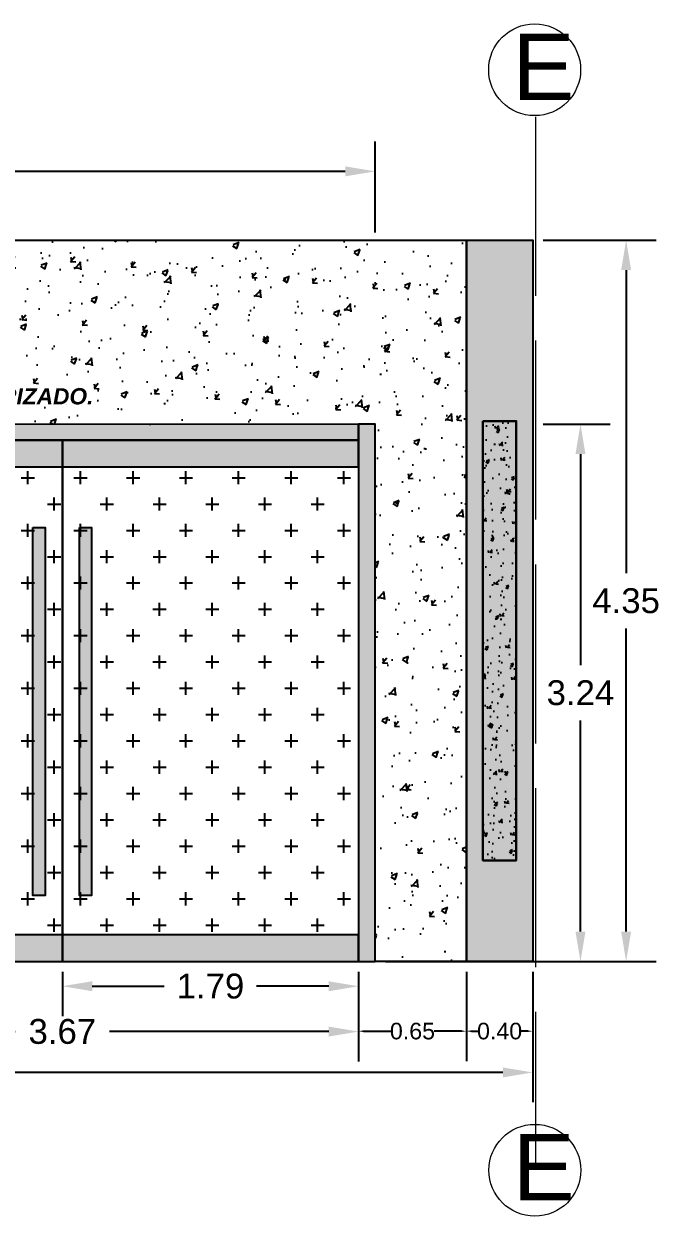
# Model space of a CAD drawing. Header units: millimetres. Extents: x 10930 to 21977, y 3767 to 7635.
# Drawn here: x 10990.34 to 10994.17, y 3798.24 to 3805.44 of the extents above; entities that cross this region are included whole.
import ezdxf

# ---------------------------------------------------------------- set-up
doc = ezdxf.new("R2010")
doc.units = ezdxf.units.MM
doc.linetypes.add('ACAD_ISO02W100', pattern=[15, 12, -3])
doc.layers.add('COTAS', color=161, linetype='ACAD_ISO02W100', lineweight=20)
for name, color, linetype in [('LETRERO', 250, 'Continuous'), ('MEDIDAS.', 75, 'Continuous'), ('MUROS - ARQ.', 251, 'Continuous'), ('MUROS ACABADO.', 201, 'Continuous')]:
    doc.layers.add(name, color=color, linetype=linetype)
doc.styles.get("Standard").update_dxf_attribs({"font": 'arial.ttf'})
doc.dimstyles.get("Standard").update_dxf_attribs({"dimtxt": 0.15, "dimasz": 0.18, "dimexe": 0.18, "dimexo": 0.0625, "dimgap": 0.09, "dimtad": 0, "dimtih": 1, "dimtoh": 1, "dimzin": 0, "dimdsep": 46, "dimtxsty": 'Standard', "dimblk2": 'ARCHTICK', "dimcen": 0.09, "dimadec": 0, "dimazin": 0, "dimtfac": 1, "dimtofl": 0, "dimtmove": 0, "dimatfit": 3, "dimfxl": 1, "dimtolj": 1, "dimtzin": 0, "dimarcsym": 0})
pattern_1 = [(0, (34.98416, 0), (0.15875, 0.15875), [0.079375, -0.238125]), (90, (35.02385, -0.03969), (-0.15875, 0.15875), [0.079375, -0.238125])]

# ---------------------------------------------------------------- blocks, each defined once
blk = doc.blocks.new('*D160')
at = {"layer": 'Defpoints', "color": 0, "transparency": 16777216}
for p in [(10985.521, 3799.7799), (10993.4042, 3799.7799), (10985.521, 3799.1101)]:
    blk.add_point(p, dxfattribs=at)
at = {"layer": 'MEDIDAS.', "color": 0, "lineweight": -2, "transparency": 16777216}
for p, q in [((10985.521, 3799.7174), (10985.521, 3798.9301)), ((10993.4042, 3799.7174), (10993.4042, 3798.9301)), ((10985.701, 3799.1101), (10989.1784, 3799.1101)), ((10993.2242, 3799.1101), (10989.7468, 3799.1101))]:
    blk.add_line(p, q, dxfattribs=at)
at = {"layer": 'MEDIDAS.', "color": 0, "transparency": 16777216}
for points in [[(10985.701, 3799.1401), (10985.701, 3799.0801), (10985.521, 3799.1101)], [(10993.2242, 3799.1401), (10993.2242, 3799.0801), (10993.4042, 3799.1101)]]:
    blk.add_solid(points, dxfattribs=at)
at = {"layer": 'MEDIDAS.', "color": 0, "transparency": 16777216, "insert": (10989.4626, 3799.1101), "char_height": 0.15, "attachment_point": 5}
blk.add_mtext('\\A1;7.97', dxfattribs=at)
blk = doc.blocks.new('_ArchTick')
at = {"color": 0, "linetype": 'ByBlock', "const_width": 0.15}
blk.add_lwpolyline([(-0.5, -0.5), (0.5, 0.5)], dxfattribs=at)
blk = doc.blocks.new('*D162')
at = {"layer": 'Defpoints', "color": 0, "transparency": 16777216}
for p in [(10993.0042, 3799.7799), (10993.4042, 3799.7799), (10993.0042, 3799.3591)]:
    blk.add_point(p, dxfattribs=at)
at = {"layer": 'MEDIDAS.', "color": 0, "lineweight": -2, "transparency": 16777216}
for p, q in [((10993.0042, 3799.7174), (10993.0042, 3799.1791)), ((10993.4042, 3799.7174), (10993.4042, 3799.1791)), ((10993.0342, 3799.3591), (10993.0745, 3799.3591)), ((10993.3742, 3799.3591), (10993.3339, 3799.3591))]:
    blk.add_line(p, q, dxfattribs=at)
at = {"layer": 'MEDIDAS.', "color": 0, "transparency": 16777216}
for points in [[(10993.0342, 3799.3641), (10993.0342, 3799.3541), (10993.0042, 3799.3591)], [(10993.3742, 3799.3641), (10993.3742, 3799.3541), (10993.4042, 3799.3591)]]:
    blk.add_solid(points, dxfattribs=at)
at = {"layer": 'MEDIDAS.', "color": 0, "transparency": 16777216, "insert": (10993.2042, 3799.3591), "char_height": 0.1, "attachment_point": 5}
blk.add_mtext('\\A1;0.40', dxfattribs=at)
blk = doc.blocks.new('*D163')
at = {"layer": 'Defpoints', "color": 0, "transparency": 16777216}
for p in [(10992.3542, 3799.7799), (10993.0042, 3799.7799), (10993.0042, 3799.3591)]:
    blk.add_point(p, dxfattribs=at)
at = {"layer": 'MEDIDAS.', "color": 0, "lineweight": -2, "transparency": 16777216}
for p, q in [((10992.3542, 3799.7174), (10992.3542, 3799.1791)), ((10993.0042, 3799.7174), (10993.0042, 3799.1791)), ((10992.3842, 3799.3591), (10992.5489, 3799.3591)), ((10992.9742, 3799.3591), (10992.8094, 3799.3591))]:
    blk.add_line(p, q, dxfattribs=at)
at = {"layer": 'MEDIDAS.', "color": 0, "transparency": 16777216}
for points in [[(10992.3842, 3799.3641), (10992.3842, 3799.3541), (10992.3542, 3799.3591)], [(10992.9742, 3799.3641), (10992.9742, 3799.3541), (10993.0042, 3799.3591)]]:
    blk.add_solid(points, dxfattribs=at)
at = {"layer": 'MEDIDAS.', "color": 0, "transparency": 16777216, "insert": (10992.6792, 3799.3591), "char_height": 0.1, "attachment_point": 5}
blk.add_mtext('\\A1;0.65', dxfattribs=at)
blk = doc.blocks.new('*D164')
at = {"layer": 'Defpoints', "color": 0, "transparency": 16777216}
for p in [(10988.7842, 3799.7799), (10992.3542, 3799.7799), (10992.3542, 3799.3566)]:
    blk.add_point(p, dxfattribs=at)
at = {"layer": 'MEDIDAS.', "color": 0, "lineweight": -2, "transparency": 16777216}
for p, q in [((10988.7842, 3799.7174), (10988.7842, 3799.1766)), ((10992.3542, 3799.7174), (10992.3542, 3799.1766)), ((10988.9642, 3799.3566), (10990.2844, 3799.3566)), ((10992.1742, 3799.3566), (10990.8539, 3799.3566))]:
    blk.add_line(p, q, dxfattribs=at)
at = {"layer": 'MEDIDAS.', "color": 0, "transparency": 16777216}
for points in [[(10988.9642, 3799.3866), (10988.9642, 3799.3266), (10988.7842, 3799.3566)], [(10992.1742, 3799.3866), (10992.1742, 3799.3266), (10992.3542, 3799.3566)]]:
    blk.add_solid(points, dxfattribs=at)
at = {"layer": 'MEDIDAS.', "color": 0, "transparency": 16777216, "insert": (10990.5692, 3799.3566), "char_height": 0.15, "attachment_point": 5}
blk.add_mtext('\\A1;3.67', dxfattribs=at)
blk = doc.blocks.new('*D167')
at = {"layer": 'Defpoints', "color": 0, "transparency": 16777216}
for p in [(10990.5692, 3799.7799), (10992.3542, 3799.7799), (10992.3542, 3799.6302)]:
    blk.add_point(p, dxfattribs=at)
at = {"layer": 'MEDIDAS.', "color": 0, "lineweight": -2, "transparency": 16777216}
for p, q in [((10990.5692, 3799.7174), (10990.5692, 3799.4502)), ((10992.3542, 3799.7174), (10992.3542, 3799.4502)), ((10990.7492, 3799.6302), (10991.1838, 3799.6302)), ((10992.1742, 3799.6302), (10991.7396, 3799.6302))]:
    blk.add_line(p, q, dxfattribs=at)
at = {"layer": 'MEDIDAS.', "color": 0, "transparency": 16777216}
for points in [[(10990.7492, 3799.6602), (10990.7492, 3799.6002), (10990.5692, 3799.6302)], [(10992.1742, 3799.6602), (10992.1742, 3799.6002), (10992.3542, 3799.6302)]]:
    blk.add_solid(points, dxfattribs=at)
at = {"layer": 'MEDIDAS.', "color": 0, "transparency": 16777216, "insert": (10991.4617, 3799.6302), "char_height": 0.15, "attachment_point": 5}
blk.add_mtext('\\A1;1.79', dxfattribs=at)
blk = doc.blocks.new('*D168')
at = {"layer": 'Defpoints', "color": 0, "transparency": 16777216}
for p in [(10993.4042, 3804.1299), (10993.4042, 3799.7799), (10993.9669, 3799.7799)]:
    blk.add_point(p, dxfattribs=at)
at = {"layer": 'MEDIDAS.', "color": 0, "lineweight": -2, "transparency": 16777216}
for p, q in [((10993.4667, 3804.1299), (10994.1469, 3804.1299)), ((10993.9669, 3803.9499), (10993.9669, 3802.1216)), ((10993.9669, 3799.9599), (10993.9669, 3801.7883)), ((10993.4667, 3799.7799), (10994.1469, 3799.7799))]:
    blk.add_line(p, q, dxfattribs=at)
at = {"layer": 'MEDIDAS.', "color": 0, "transparency": 16777216}
for points in [[(10993.9369, 3803.9499), (10993.9969, 3803.9499), (10993.9669, 3804.1299)], [(10993.9369, 3799.9599), (10993.9969, 3799.9599), (10993.9669, 3799.7799)]]:
    blk.add_solid(points, dxfattribs=at)
at = {"layer": 'MEDIDAS.', "color": 0, "transparency": 16777216, "insert": (10993.9669, 3801.9549), "char_height": 0.15, "attachment_point": 5}
blk.add_mtext('\\A1;4.35', dxfattribs=at)
blk = doc.blocks.new('*D169')
at = {"layer": 'Defpoints', "color": 0, "transparency": 16777216}
for p in [(10993.4042, 3803.0202), (10992.4542, 3799.7799), (10993.6916, 3799.7799)]:
    blk.add_point(p, dxfattribs=at)
at = {"layer": 'MEDIDAS.', "color": 0, "lineweight": -2, "transparency": 16777216}
for p, q in [((10993.4667, 3803.0202), (10993.8716, 3803.0202)), ((10993.6916, 3802.8402), (10993.6916, 3801.5666)), ((10993.6916, 3799.9599), (10993.6916, 3801.2333)), ((10992.5167, 3799.7799), (10993.8716, 3799.7799))]:
    blk.add_line(p, q, dxfattribs=at)
at = {"layer": 'MEDIDAS.', "color": 0, "transparency": 16777216}
for points in [[(10993.6616, 3802.8402), (10993.7216, 3802.8402), (10993.6916, 3803.0202)], [(10993.6616, 3799.9599), (10993.7216, 3799.9599), (10993.6916, 3799.7799)]]:
    blk.add_solid(points, dxfattribs=at)
at = {"layer": 'MEDIDAS.', "color": 0, "transparency": 16777216, "insert": (10993.6916, 3801.3999), "char_height": 0.15, "attachment_point": 5}
blk.add_mtext('\\A1;3.24', dxfattribs=at)
blk = doc.blocks.new('*D170')
at = {"layer": 'Defpoints', "color": 0, "transparency": 16777216}
for p in [(10992.4542, 3804.5457), (10986.4742, 3804.1299), (10992.4542, 3804.1136)]:
    blk.add_point(p, dxfattribs=at)
at = {"layer": 'MEDIDAS.', "color": 0, "lineweight": -2, "transparency": 16777216}
for p, q in [((10986.4742, 3804.1924), (10986.4742, 3804.7257)), ((10992.4542, 3804.1761), (10992.4542, 3804.7257)), ((10986.6542, 3804.5457), (10989.1792, 3804.5457)), ((10992.2742, 3804.5457), (10989.7491, 3804.5457))]:
    blk.add_line(p, q, dxfattribs=at)
at = {"layer": 'MEDIDAS.', "color": 0, "transparency": 16777216}
for points in [[(10986.6542, 3804.5757), (10986.6542, 3804.5157), (10986.4742, 3804.5457)], [(10992.2742, 3804.5757), (10992.2742, 3804.5157), (10992.4542, 3804.5457)]]:
    blk.add_solid(points, dxfattribs=at)
at = {"layer": 'MEDIDAS.', "color": 0, "transparency": 16777216, "insert": (10989.4642, 3804.5457), "char_height": 0.15, "attachment_point": 5}
blk.add_mtext('\\A1;5.98', dxfattribs=at)

msp = doc.modelspace()

# ---------------------------------------------------------------- hatches: boundary and pattern name
at = {"layer": 'MUROS ACABADO.'}
h = msp.add_hatch(dxfattribs=at)
h.set_pattern_fill('AR-CONC', color=251, scale=0.002)
h.set_pattern_definition([(50, (34.98416, 0), (0.364369338, -0.031878171), [0.0381, -0.4191]), (355, (34.98416, 0), (-0.070486843, 0.38211369), [0.03048, -0.335281168]), (100.4514447, (35.01453, -0.00266), (0.293882494, 0.350235504), [0.032380018, -0.356180489]), (46.1842, (34.98416, 0.1016), (0.542158082, -0.084084656), [0.05715, -0.62865]), (96.6355576, (35.02934, 0.0946), (0.474808268, 0.49485225), [0.048570046, -0.534271216]), (351.184151, (34.98416, 0.1016), (0.474808268, 0.49485225), [0.045719934, -0.502919464]), (21, (35.03496, 0.0762), (0.3032287825, -0.204530396), [0.0381, -0.4191]), (326, (35.03496, 0.0762), (0.123604057, 0.368375932), [0.03048, -0.33528]), (71.451445, (35.06023, 0.05916), (0.426832839, 0.163845538), [0.032380018, -0.356179875]), (37.5, (34.98416, 0), (0.0061772065, 0.1691100777), [0, -0.331216, 0, -0.34036, 0, -0.33655]), (7.5, (34.98416, 0), (0.133639325, 0.2003611496), [0, -0.194056, 0, -0.323596, 0, -0.12827]), (327.5, (34.87088, 0), (0.2711811903, -0.011457488), [0, -0.127, 0, -0.39624, 0, -0.52578]), (317.5, (34.82008, 0), (0.296258363, 0.050852982), [0, -0.1651, 0, -0.263144, 0, -0.37338])])
h.paths.add_polyline_path([(10986.471, 3799.7799), (10985.921, 3799.7799), (10985.921, 3804.1299), (10993.0042, 3804.1299), (10993.0042, 3799.7799), (10992.4542, 3799.7799), (10992.4542, 3803.0199), (10986.4742, 3803.0182)])
h = msp.add_hatch(dxfattribs=at)
h.set_pattern_fill('AR-CONC', color=251, scale=0.001)
h.set_pattern_definition([(50, (41.71416, 0), (0.182184669, -0.0159390855), [0.01905, -0.20955]), (355, (41.71416, 0), (-0.0352434214, 0.1910568452), [0.01524, -0.1676405842]), (100.4514447, (41.72934, -0.00133), (0.146941247, 0.175117752), [0.0161900088, -0.1780902446]), (46.1842, (41.71416, 0.0508), (0.271079041, -0.042042328), [0.028575, -0.314325]), (96.6355576, (41.73675, 0.0473), (0.237404134, 0.2474261246), [0.024285023, -0.267135608]), (351.1841512, (41.71416, 0.0508), (0.237404134, 0.2474261246), [0.022859967, -0.251459732]), (21, (41.73956, 0.0381), (0.1516143913, -0.1022651982), [0.01905, -0.20955]), (326, (41.73956, 0.0381), (0.0618020283, 0.184187966), [0.01524, -0.16764]), (71.451445, (41.7522, 0.02958), (0.2134164193, 0.081922769), [0.0161900088, -0.1780899376]), (37.5, (41.71416, 0), (0.00308860325, 0.08455503887), [0, -0.165608, 0, -0.17018, 0, -0.168275]), (7.5, (41.71416, 0), (0.0668196625, 0.1001805748), [0, -0.097028, 0, -0.161798, 0, -0.064135]), (327.5, (41.65752, 0), (0.13559059517, -0.005728744), [0, -0.0635, 0, -0.19812, 0, -0.26289]), (317.5, (41.63212, 0), (0.1481291814, 0.025426491), [0, -0.08255, 0, -0.131572, 0, -0.18669])])
h.paths.add_polyline_path([(10993.0042, 3799.7799), (10993.0042, 3804.1299), (10993.4042, 3804.1299), (10993.4042, 3799.7799)])
h = msp.add_hatch(color=236, dxfattribs=at)
h.dxf.hatch_style = 1
h.paths.add_polyline_path([(10992.3542, 3803.0199), (10986.4742, 3803.0182), (10986.4742, 3802.92), (10992.3542, 3802.9237)])
h = msp.add_hatch(color=236, dxfattribs=at)
h.dxf.hatch_style = 1
h.paths.add_polyline_path([(10992.3542, 3803.0199), (10992.3542, 3799.7799), (10992.4542, 3799.7799), (10992.4542, 3803.0199)])
h = msp.add_hatch(dxfattribs=at)
h.set_pattern_fill('AR-CONC', color=251, scale=0.001)
h.set_pattern_definition([(50, (41.71416, -0.24045), (0.182184669, -0.0159390855), [0.01905, -0.20955]), (355, (41.71416, -0.24045), (-0.0352434214, 0.1910568452), [0.01524, -0.1676405842]), (100.4514447, (41.72934, -0.24178), (0.146941247, 0.175117752), [0.0161900088, -0.1780902446]), (46.1842, (41.71416, -0.18965), (0.271079041, -0.042042328), [0.028575, -0.314325]), (96.6355576, (41.73675, -0.19315), (0.237404134, 0.2474261246), [0.024285023, -0.267135608]), (351.1841512, (41.71416, -0.18965), (0.237404134, 0.2474261246), [0.022859967, -0.251459732]), (21, (41.73956, -0.20235), (0.1516143913, -0.1022651982), [0.01905, -0.20955]), (326, (41.73956, -0.20235), (0.0618020283, 0.184187966), [0.01524, -0.16764]), (71.451445, (41.7522, -0.21087), (0.2134164193, 0.081922769), [0.0161900088, -0.1780899376]), (37.5, (41.71416, -0.24045), (0.00308860325, 0.08455503887), [0, -0.165608, 0, -0.17018, 0, -0.168275]), (7.5, (41.71416, -0.24045), (0.0668196625, 0.1001805748), [0, -0.097028, 0, -0.161798, 0, -0.064135]), (327.5, (41.65752, -0.24045), (0.13559059517, -0.005728744), [0, -0.0635, 0, -0.19812, 0, -0.26289]), (317.5, (41.63212, -0.24045), (0.1481291814, 0.025426491), [0, -0.08255, 0, -0.131572, 0, -0.18669])])
h.paths.add_polyline_path([(10993.1042, 3803.0395), (10993.3042, 3803.0395), (10993.3042, 3800.3895), (10993.2042, 3800.3895), (10993.1042, 3800.3895)])
h = msp.add_hatch(color=236, dxfattribs=at)
h.dxf.hatch_style = 1
h.paths.add_polyline_path([(10988.7842, 3802.9237), (10988.7842, 3802.7637), (10990.5692, 3802.7637), (10990.5692, 3802.9237)])
h = msp.add_hatch(color=236, dxfattribs=at)
h.dxf.hatch_style = 1
h.paths.add_polyline_path([(10990.5692, 3802.9237), (10990.5692, 3802.7637), (10992.3542, 3802.7637), (10992.3542, 3802.9237)])
h = msp.add_hatch(dxfattribs=at)
h.set_pattern_fill('CROSS', color=140, scale=0.025)
h.set_pattern_definition(pattern_1)
h.paths.add_polyline_path([(10988.7842, 3802.7637), (10990.5692, 3802.7637), (10990.5692, 3799.9399), (10988.7842, 3799.9399)])
h = msp.add_hatch(dxfattribs=at)
h.set_pattern_fill('CROSS', color=140, scale=0.025)
h.set_pattern_definition(pattern_1)
h.paths.add_polyline_path([(10990.5692, 3802.7637), (10992.3542, 3802.7637), (10992.3542, 3799.9399), (10990.5692, 3799.9399)])
h = msp.add_hatch(color=236, dxfattribs=at)
h.dxf.hatch_style = 1
h.paths.add_polyline_path([(10990.3923, 3802.3979), (10990.4653, 3802.3979), (10990.4653, 3800.1769), (10990.3923, 3800.1769)])
h = msp.add_hatch(color=236, dxfattribs=at)
h.dxf.hatch_style = 1
h.paths.add_polyline_path([(10990.6723, 3802.3979), (10990.7453, 3802.3979), (10990.7453, 3800.1769), (10990.6723, 3800.1769)])
h = msp.add_hatch(color=236, dxfattribs=at)
h.dxf.hatch_style = 1
h.paths.add_polyline_path([(10988.7842, 3799.9399), (10988.7842, 3799.7799), (10990.5692, 3799.7799), (10990.5692, 3799.9399)])
h = msp.add_hatch(color=236, dxfattribs=at)
h.dxf.hatch_style = 1
h.paths.add_polyline_path([(10990.5692, 3799.9399), (10990.5692, 3799.7799), (10992.3542, 3799.7799), (10992.3542, 3799.9399)])

# ---------------------------------------------------------------- linework, layer by layer
at = {"layer": 'COTAS', "color": 10, "linetype": 'ACAD_ISO02W100', "ltscale": 0.09}
msp.add_line((10993.4198, 3804.875), (10993.4198, 3798.543), dxfattribs=at)
at = {"layer": 'COTAS', "color": 142}
for centre in [(10993.4156, 3805.1586), (10993.4167, 3798.5202)]:
    msp.add_circle(centre, 0.2769, dxfattribs=at)
at = {"layer": 'MUROS - ARQ.', "color": 255}
msp.add_lwpolyline([(10986.471, 3799.7799), (10985.921, 3799.7799), (10985.921, 3804.1299), (10993.0042, 3804.1299), (10993.0042, 3799.7799), (10992.4542, 3799.7799), (10992.4542, 3803.0199), (10986.4742, 3803.0182), (10986.471, 3799.7799)], dxfattribs=at)
msp.add_lwpolyline([(10993.0042, 3799.7799), (10993.0042, 3804.1299), (10993.4042, 3804.1299), (10993.4042, 3799.7799)], close=True, dxfattribs=at)
at = {"layer": 'MUROS - ARQ.', "color": 248}
msp.add_lwpolyline([(10992.3542, 3803.0199), (10986.4742, 3803.0182), (10986.4742, 3802.92), (10992.3542, 3802.9237), (10992.3542, 3803.0199)], dxfattribs=at)
for points in [[(10992.3542, 3803.0199), (10992.3542, 3799.7799), (10992.4542, 3799.7799), (10992.4542, 3803.0199)], [(10988.7842, 3802.9237), (10988.7842, 3802.7637), (10990.5692, 3802.7637), (10990.5692, 3802.9237)], [(10990.5692, 3802.9237), (10990.5692, 3802.7637), (10992.3542, 3802.7637), (10992.3542, 3802.9237)], [(10990.3923, 3802.3979), (10990.4653, 3802.3979), (10990.4653, 3800.1769), (10990.3923, 3800.1769)], [(10990.6723, 3802.3979), (10990.7453, 3802.3979), (10990.7453, 3800.1769), (10990.6723, 3800.1769)], [(10988.7842, 3799.9399), (10988.7842, 3799.7799), (10990.5692, 3799.7799), (10990.5692, 3799.9399)], [(10990.5692, 3799.9399), (10990.5692, 3799.7799), (10992.3542, 3799.7799), (10992.3542, 3799.9399)]]:
    msp.add_lwpolyline(points, close=True, dxfattribs=at)
at = {"layer": 'MUROS - ARQ.', "color": 255, "lineweight": 30}
msp.add_lwpolyline([(10993.1042, 3803.0395), (10993.3042, 3803.0395), (10993.3042, 3800.3895), (10993.2042, 3800.3895), (10993.1042, 3800.3895)], close=True, dxfattribs=at)
at = {"layer": 'MUROS - ARQ.', "color": 142}
for points in [[(10988.7842, 3802.7637), (10990.5692, 3802.7637), (10990.5692, 3799.9399), (10988.7842, 3799.9399)], [(10990.5692, 3802.7637), (10992.3542, 3802.7637), (10992.3542, 3799.9399), (10990.5692, 3799.9399)]]:
    msp.add_lwpolyline(points, close=True, dxfattribs=at)

# ---------------------------------------------------------------- texts
at = {"layer": 'COTAS', "color": 142, "char_height": 0.4, "attachment_point": 1}
for insert in [(10993.2824, 3805.3763), (10993.2835, 3798.738)]:
    msp.add_mtext_dynamic_manual_height_columns('E', width=0.048135, gutter_width=12.5, heights=[0], dxfattribs=dict(at, insert=insert))
at = {"layer": 'LETRERO', "color": 250, "insert": (10988.7821, 3803.2378), "char_height": 0.097846, "attachment_point": 1}
msp.add_mtext_dynamic_manual_height_columns('{\\fArial|b1|i1|c0|p34;DISTRIBUIDOR AUTORIZADO.}', width=2.008141, gutter_width=12.5, heights=[0], dxfattribs=at)

# ---------------------------------------------------------------- dimensions: what is measured, and where the dimension line sits
at = {"layer": 'MEDIDAS.'}
dim = msp.add_linear_dim(base=(10992.4542, 3804.5457), p1=(10986.4742, 3804.1299), p2=(10992.4542, 3804.1136), dimstyle='Standard', dxfattribs=at)
dim.commit()
dim.dimension.update_dxf_attribs({"geometry": '*D170', "text_midpoint": (10989.4642, 3804.5457), "dimtype": 160})
for base, p1, p2, picture, middle in [((10993.9669, 3799.7799), (10993.4042, 3804.1299), (10993.4042, 3799.7799), '*D168', (10993.9669, 3801.9549)), ((10993.6916, 3799.7799), (10993.4042, 3803.0202), (10992.4542, 3799.7799), '*D169', (10993.6916, 3801.3999))]:
    dim = msp.add_linear_dim(base=base, p1=p1, p2=p2, angle=90, dimstyle='Standard', dxfattribs=at)
    dim.commit()
    dim.dimension.update_dxf_attribs({"geometry": picture, "text_midpoint": middle, "dimtype": 160})
dim = msp.add_linear_dim(base=(10985.521, 3799.1101), p1=(10993.4042, 3799.7799), p2=(10985.521, 3799.7799), text='7.97', dimstyle='Standard', dxfattribs=at)
dim.commit()
dim.dimension.update_dxf_attribs({"geometry": '*D160', "text_midpoint": (10989.4626, 3799.1101), "dimtype": 160})
dim = msp.add_linear_dim(base=(10992.3542, 3799.3566), p1=(10988.7842, 3799.7799), p2=(10992.3542, 3799.7799), text='3.67', dimstyle='Standard', dxfattribs=at)
dim.commit()
dim.dimension.update_dxf_attribs({"geometry": '*D164', "text_midpoint": (10990.5692, 3799.3566)})
dim = msp.add_linear_dim(base=(10992.3541647314, 3799.6301636311), p1=(10990.5691647314, 3799.7799346067), p2=(10992.3541647314, 3799.7799346067), dimstyle='Standard', dxfattribs=at)
dim.commit()
dim.dimension.update_dxf_attribs({"geometry": '*D167', "text_midpoint": (10991.4616647314, 3799.6301636311)})
for p1, picture, middle in [((10992.3542, 3799.7799), '*D163', (10992.6792, 3799.3591)), ((10993.4042, 3799.7799), '*D162', (10993.2042, 3799.3591))]:
    dim = msp.add_linear_dim(base=(10993.0042, 3799.3591), p1=p1, p2=(10993.0042, 3799.7799), dimstyle='Standard', override={"dimtxt": 0.1, "dimasz": 0.03, "dimgap": 0}, dxfattribs=at)
    dim.commit()
    dim.dimension.update_dxf_attribs({"geometry": picture, "text_midpoint": middle})

doc.saveas('drawing.dxf')
